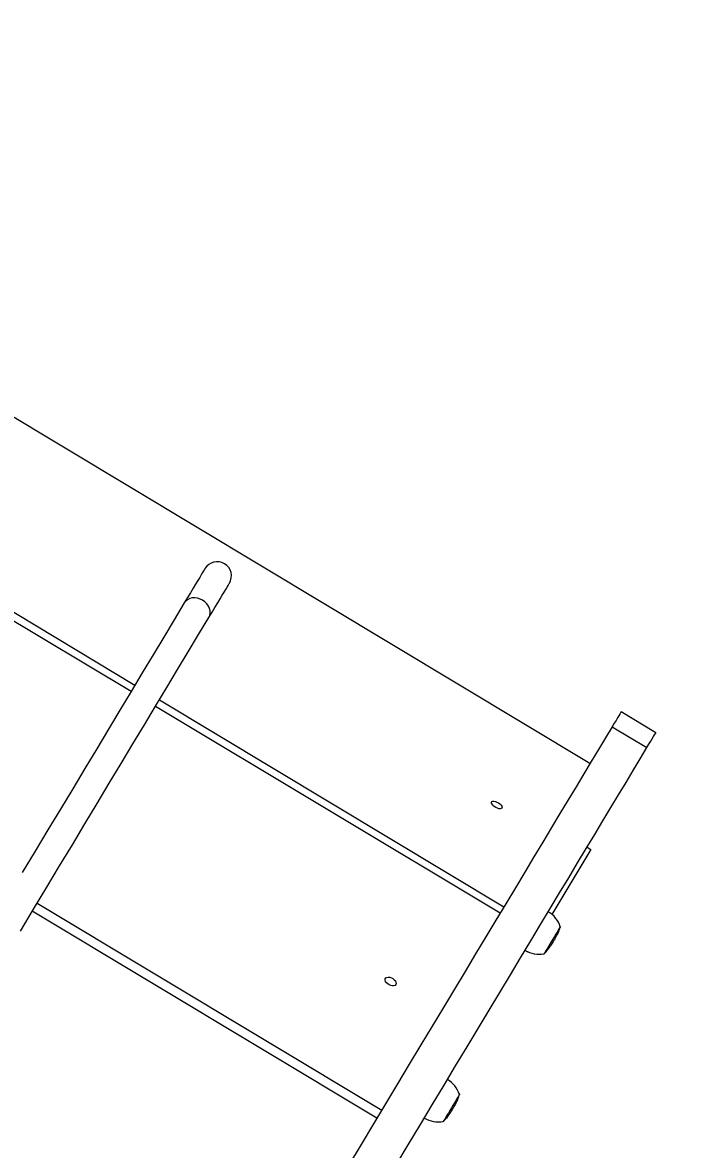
# Model space of a CAD drawing. Header units: millimetres. Extents: x -10374 to 11119, y -8221 to 9433.
# Drawn here: x -2952 to -2510, y 928 to 1678 of the extents above; entities that cross this region are included whole.
import ezdxf

# ---------------------------------------------------------------- set-up
doc = ezdxf.new("R2010")
doc.units = ezdxf.units.MM
for name, color, linetype in [('DIKOM_ОБЪЕКТ', 7, 'Continuous'), ('DIKOM_РАЗМЕР_ЗОНА', 7, 'Continuous'), ('DIKOM_РАЗМЕР_ОБЪЕКТА', 7, 'Continuous')]:
    doc.layers.add(name, color=color, linetype=linetype)
doc.styles.add('style1', font='arial.ttf', dxfattribs={"width": 0.8})
doc.dimstyles.new('1-50', dxfattribs={"dimtxt": 300, "dimasz": 200, "dimexe": 100, "dimexo": 0, "dimgap": 100, "dimtad": 0, "dimdec": 0, "dimtxsty": 'style1', "dimcen": 0, "dimclrd": 7, "dimclre": 7, "dimadec": 1, "dimazin": 2, "dimtfac": 1, "dimtdec": 0, "dimtmove": 1, "dimatfit": 3, "dimfxl": 0, "dimlwd": 25, "dimlwe": 18, "dimarcsym": 0})

# ---------------------------------------------------------------- blocks, each defined once
blk = doc.blocks.new('*D16')
at = {"layer": 'Defpoints', "color": 0, "transparency": 16777216}
for p in [(-9045.1, 5161.67), (3694.49, 5161.67), (1813.16, -6719.94)]:
    blk.add_point(p, dxfattribs=at)
at = {"layer": 'DIKOM_РАЗМЕР_ОБЪЕКТА', "color": 7, "lineweight": 18, "transparency": 16777216}
for p, q in [((3694.49, 5161.67), (-9145.1, 5161.67)), ((1813.16, -6719.94), (-9145.1, -6719.94))]:
    blk.add_line(p, q, dxfattribs=at)
at = {"layer": 'DIKOM_РАЗМЕР_ОБЪЕКТА', "color": 7, "lineweight": 25, "transparency": 16777216}
for p, q in [((-9045.1, 4961.67), (-9045.1, -0.45)), ((-9045.1, -6519.94), (-9045.1, -1080.23))]:
    blk.add_line(p, q, dxfattribs=at)
at = {"layer": 'DIKOM_РАЗМЕР_ОБЪЕКТА', "color": 7, "transparency": 16777216}
for points in [[(-9078.43, 4961.67), (-9011.76, 4961.67), (-9045.1, 5161.67)], [(-9078.43, -6519.94), (-9011.76, -6519.94), (-9045.1, -6719.94)]]:
    blk.add_solid(points, dxfattribs=at)
at = {"layer": 'DIKOM_РАЗМЕР_ОБЪЕКТА', "color": 0, "transparency": 16777216, "insert": (-9045.1, -540.34), "char_height": 300, "attachment_point": 5, "rotation": 90, "style": 'style1'}
blk.add_mtext('11900', dxfattribs=at)
blk = doc.blocks.new('*D15')
at = {"layer": 'Defpoints', "color": 0, "transparency": 16777216}
for p in [(-5227.87, 8308.78), (9119.43, -1150.4), (-5227.87, -1991.82)]:
    blk.add_point(p, dxfattribs=at)
at = {"layer": 'DIKOM_РАЗМЕР_ОБЪЕКТА', "color": 7, "lineweight": 18, "transparency": 16777216}
for p, q in [((-5227.87, -1991.82), (-5227.87, 8408.78)), ((9119.43, -1150.4), (9119.43, 8408.78))]:
    blk.add_line(p, q, dxfattribs=at)
at = {"layer": 'DIKOM_РАЗМЕР_ОБЪЕКТА', "color": 7, "lineweight": 25, "transparency": 16777216}
for p, q in [((-5027.87, 8308.78), (187.44, 8308.78)), ((8919.43, 8308.78), (1267.22, 8308.78))]:
    blk.add_line(p, q, dxfattribs=at)
at = {"layer": 'DIKOM_РАЗМЕР_ОБЪЕКТА', "color": 7, "transparency": 16777216}
for points in [[(-5027.87, 8342.11), (-5027.87, 8275.44), (-5227.87, 8308.78)], [(8919.43, 8342.11), (8919.43, 8275.44), (9119.43, 8308.78)]]:
    blk.add_solid(points, dxfattribs=at)
at = {"layer": 'DIKOM_РАЗМЕР_ОБЪЕКТА', "color": 0, "transparency": 16777216, "insert": (727.33, 8308.78), "char_height": 300, "attachment_point": 5, "style": 'style1'}
blk.add_mtext('14350', dxfattribs=at)
blk = doc.blocks.new('*D14')
at = {"layer": 'Defpoints', "color": 0, "transparency": 16777216}
for p in [(-7515.85, 9236.32), (11119.43, -1423.4), (-7515.85, -2401.58)]:
    blk.add_point(p, dxfattribs=at)
at = {"layer": 'DIKOM_РАЗМЕР_ЗОНА', "color": 7, "lineweight": 18, "transparency": 16777216}
for p, q in [((-7515.85, -2401.58), (-7515.85, 9336.32)), ((11119.43, -1423.4), (11119.43, 9336.32))]:
    blk.add_line(p, q, dxfattribs=at)
at = {"layer": 'DIKOM_РАЗМЕР_ЗОНА', "color": 7, "lineweight": 25, "transparency": 16777216}
for p, q in [((-7315.85, 9236.32), (77.56, 9236.32)), ((10919.43, 9236.32), (1157.34, 9236.32))]:
    blk.add_line(p, q, dxfattribs=at)
at = {"layer": 'DIKOM_РАЗМЕР_ЗОНА', "color": 7, "transparency": 16777216}
for points in [[(-7315.85, 9269.65), (-7315.85, 9202.98), (-7515.85, 9236.32)], [(10919.43, 9269.65), (10919.43, 9202.98), (11119.43, 9236.32)]]:
    blk.add_solid(points, dxfattribs=at)
at = {"layer": 'DIKOM_РАЗМЕР_ЗОНА', "color": 0, "transparency": 16777216, "insert": (617.45, 9236.32), "char_height": 300, "attachment_point": 5, "style": 'style1'}
blk.add_mtext('18650', dxfattribs=at)
blk = doc.blocks.new('*D13')
at = {"layer": 'Defpoints', "color": 0, "transparency": 16777216}
for p in [(-10176.97, 7112.81), (3082.33, 7112.81), (2015.48, -8221.4)]:
    blk.add_point(p, dxfattribs=at)
at = {"layer": 'DIKOM_РАЗМЕР_ЗОНА', "color": 7, "lineweight": 18, "transparency": 16777216}
for p, q in [((3082.33, 7112.81), (-10276.97, 7112.81)), ((2015.48, -8221.4), (-10276.97, -8221.4))]:
    blk.add_line(p, q, dxfattribs=at)
at = {"layer": 'DIKOM_РАЗМЕР_ЗОНА', "color": 7, "lineweight": 25, "transparency": 16777216}
for p, q in [((-10176.97, 6912.81), (-10176.97, -14.41)), ((-10176.97, -8021.4), (-10176.97, -1094.19))]:
    blk.add_line(p, q, dxfattribs=at)
at = {"layer": 'DIKOM_РАЗМЕР_ЗОНА', "color": 7, "transparency": 16777216}
for points in [[(-10210.3, 6912.81), (-10143.64, 6912.81), (-10176.97, 7112.81)], [(-10210.3, -8021.4), (-10143.64, -8021.4), (-10176.97, -8221.4)]]:
    blk.add_solid(points, dxfattribs=at)
at = {"layer": 'DIKOM_РАЗМЕР_ЗОНА', "color": 0, "transparency": 16777216, "insert": (-10176.97, -554.3), "char_height": 300, "attachment_point": 5, "rotation": 90, "style": 'style1'}
blk.add_mtext('15300', dxfattribs=at)

msp = doc.modelspace()

# ---------------------------------------------------------------- linework, layer by layer
at = {"layer": 'DIKOM_ОБЪЕКТ', "color": 7, "linetype": 'Continuous', "lineweight": 15}
for p, q in [((-2574.72, 1185.02), (-3128.45, 1517.74)), ((-2880.18, 1232.92), (-3188.33, 1418.08)), ((-3185.69, 1422.47), (-2877.54, 1237.31)), ((-2634.6, 1085.36), (-2863.89, 1223.14)), ((-2861.25, 1227.52), (-2631.96, 1089.75)), ((-2530.89, 1205.54), (-2554.03, 1219.44)), ((-2559.98, 1209.56), (-2536.83, 1195.65)), ((-2574.05, 1127.89), (-2600.01, 1084.68)), ((-2576.62, 1129.43), (-2574.05, 1127.89)), ((-2942.57, 1092.18), (-2713.28, 954.41)), ((-2716.57, 948.94), (-2945.86, 1086.71)), ((-2595.66, 1073.14), (-2595.64, 1073.18)), ((-2595.65, 1073.19), (-2595.64, 1073.18)), ((-2595.51, 1073.5), (-2595.52, 1073.49)), ((-2595.46, 1073.64), (-2595.49, 1073.56)), ((-2599.44, 1066.1), (-2599.5, 1066.01)), ((-2599.45, 1066.09), (-2599.42, 1066.14)), ((-2599, 1066.85), (-2599.05, 1066.75)), ((-2599, 1066.85), (-2598.94, 1066.95)), ((-2598.74, 1067.27), (-2598.66, 1067.41)), ((-2598.23, 1068.12), (-2598.23, 1068.12)), ((-2597.58, 1069.26), (-2597.63, 1069.16)), ((-2597.24, 1069.88), (-2597.19, 1069.98)), ((-2596.98, 1070.38), (-2597.02, 1070.28)), ((-2615.25, 1059.32), (-2615.97, 1059.75)), ((-2615.19, 1059.42), (-2615.25, 1059.32)), ((-2602.99, 1060.97), (-2602.44, 1061.72)), ((-2602.46, 1061.64), (-2602.75, 1061.27)), ((-2602.08, 1062.15), (-2602.24, 1061.93)), ((-2602.16, 1062.09), (-2601.84, 1062.48)), ((-2662.75, 961.5), (-2662.75, 961.5)), ((-2666.03, 955.28), (-2666.08, 955.2)), ((-2665.77, 955.72), (-2665.69, 955.84)), ((-2664.63, 957.67), (-2664.73, 957.49)), ((-2664.33, 958.22), (-2664.25, 958.38)), ((-2664.04, 958.78), (-2664.12, 958.63)), ((-2670.32, 948.99), (-2670.31, 948.99)), ((-2670.31, 948.99), (-2669.42, 950.25)), ((-2669.5, 950.07), (-2670.28, 949.04)), ((-2669.13, 950.54), (-2669.28, 950.36)), ((-2669.14, 950.61), (-2668.89, 950.86)), ((-2667.87, 952.31), (-2667.88, 952.29))]:
    msp.add_line(p, q, dxfattribs=at)
at = {"layer": 'DIKOM_ОБЪЕКТ', "color": 7, "linetype": 'Continuous', "lineweight": 15, "flags": 128}
for points in [[(-2830.96, 1314.83), (-2831.06, 1314.67), (-2831.35, 1314.18), (-2831.84, 1313.36), (-2832.53, 1312.22), (-2833.4, 1310.76), (-2834.47, 1308.98), (-2835.73, 1306.89), (-2837.17, 1304.5), (-2838.79, 1301.8), (-2840.59, 1298.81), (-2842.56, 1295.53), (-2844.69, 1291.97)], [(-2828.41, 1282.18), (-2826.27, 1285.74), (-2824.3, 1289.02), (-2822.5, 1292.01), (-2820.88, 1294.71), (-2819.44, 1297.11), (-2818.19, 1299.2), (-2817.12, 1300.97), (-2816.24, 1302.44), (-2815.56, 1303.58), (-2815.07, 1304.39), (-2814.77, 1304.88), (-2814.67, 1305.05)], [(-2844.69, 1291.97), (-2851.47, 1280.7), (-2858.39, 1269.17), (-2865.47, 1257.4), (-2872.69, 1245.39), (-2880.05, 1233.13), (-2887.56, 1220.63), (-2895.21, 1207.9), (-2903, 1194.94), (-2910.92, 1181.75), (-2918.99, 1168.33), (-2927.18, 1154.69), (-2935.51, 1140.83), (-2943.97, 1126.76), (-2952.55, 1112.47)], [(-2832.53, 1293.77), (-2834.19, 1294.6), (-2835.95, 1295.14), (-2837.73, 1295.36), (-2839.47, 1295.27), (-2841.09, 1294.87), (-2842.54, 1294.16), (-2843.75, 1293.18), (-2844.69, 1291.97)], [(-2828.41, 1282.18), (-2827.78, 1283.59), (-2827.49, 1285.12), (-2827.55, 1286.73), (-2827.95, 1288.35), (-2828.68, 1289.93), (-2829.72, 1291.39), (-2831.02, 1292.69), (-2832.53, 1293.77)], [(-2953.81, 1073.49), (-2944.97, 1088.19), (-2936.26, 1102.68), (-2927.68, 1116.97), (-2919.22, 1131.05), (-2910.89, 1144.9), (-2902.7, 1158.54), (-2894.64, 1171.96), (-2886.71, 1185.15), (-2878.92, 1198.12), (-2871.27, 1210.85), (-2863.77, 1223.34), (-2856.4, 1235.6), (-2849.18, 1247.62), (-2842.11, 1259.39), (-2835.18, 1270.91), (-2828.41, 1282.18)], [(-2554.03, 1219.44), (-2554.03, 1219.44), (-2554.13, 1219.28), (-2554.42, 1218.8), (-2554.89, 1218.02), (-2555.55, 1216.93), (-2556.38, 1215.53), (-2557.4, 1213.83), (-2558.6, 1211.84), (-2559.98, 1209.56)], [(-2559.98, 1209.56), (-2564.43, 1202.13), (-2569.06, 1194.43), (-2573.86, 1186.45), (-2578.82, 1178.19), (-2583.95, 1169.65), (-2589.24, 1160.85), (-2594.7, 1151.77), (-2600.31, 1142.42), (-2606.09, 1132.81), (-2612.02, 1122.93), (-2618.11, 1112.8), (-2624.36, 1102.4), (-2630.76, 1091.75), (-2637.31, 1080.85), (-2644.01, 1069.7), (-2650.86, 1058.3), (-2657.85, 1046.66), (-2664.99, 1034.78), (-2672.28, 1022.66), (-2679.7, 1010.3), (-2687.26, 997.72), (-2694.96, 984.9), (-2702.79, 971.86), (-2710.76, 958.61), (-2718.86, 945.13), (-2727.08, 931.44), (-2735.43, 917.54)], [(-2536.83, 1195.65), (-2535.46, 1197.93), (-2534.26, 1199.93), (-2533.24, 1201.62), (-2532.4, 1203.02), (-2531.75, 1204.11), (-2531.28, 1204.9), (-2530.99, 1205.37), (-2530.89, 1205.54), (-2530.89, 1205.54)], [(-2703.94, 917.53), (-2695.71, 931.22), (-2687.62, 944.7), (-2679.65, 957.96), (-2671.82, 971), (-2664.12, 983.81), (-2656.56, 996.39), (-2649.13, 1008.75), (-2641.85, 1020.87), (-2634.71, 1032.75), (-2627.71, 1044.39), (-2620.87, 1055.79), (-2614.16, 1066.94), (-2607.61, 1077.85), (-2601.21, 1088.5), (-2594.97, 1098.89), (-2588.88, 1109.03), (-2582.95, 1118.9), (-2577.17, 1128.52), (-2571.55, 1137.86), (-2566.1, 1146.94), (-2560.81, 1155.75), (-2555.68, 1164.28), (-2550.71, 1172.54), (-2545.92, 1180.52), (-2541.29, 1188.23), (-2536.83, 1195.65)], [(-2633.34, 1155.41), (-2633.76, 1155.06), (-2634.45, 1154.91), (-2635.35, 1155), (-2636.37, 1155.3), (-2637.42, 1155.8), (-2638.42, 1156.45), (-2639.28, 1157.18), (-2639.9, 1157.95), (-2640.25, 1158.67), (-2640.29, 1159.28), (-2640.02, 1159.74), (-2639.46, 1159.99), (-2638.66, 1160.02), (-2637.69, 1159.82), (-2636.64, 1159.42), (-2635.6, 1158.84), (-2634.66, 1158.14), (-2633.91, 1157.38), (-2633.42, 1156.63), (-2633.22, 1155.95), (-2633.34, 1155.41)], [(-2594.32, 1076.67), (-2594.32, 1076.67), (-2594.43, 1076.49), (-2594.72, 1076.01), (-2595.19, 1075.23), (-2595.82, 1074.18), (-2596.58, 1072.91), (-2597.46, 1071.44), (-2598.42, 1069.84), (-2599.44, 1068.16)], [(-2599.44, 1068.16), (-2600.46, 1066.45), (-2601.47, 1064.78), (-2602.42, 1063.19), (-2603.29, 1061.75), (-2604.04, 1060.5), (-2604.65, 1059.49), (-2605.09, 1058.74), (-2605.36, 1058.29), (-2605.45, 1058.16)], [(-2703.94, 1037.91), (-2704.46, 1037.39), (-2705.25, 1037.09), (-2706.22, 1037.05), (-2707.29, 1037.27), (-2708.37, 1037.73), (-2709.36, 1038.39), (-2710.17, 1039.19), (-2710.74, 1040.06), (-2711, 1040.92), (-2710.95, 1041.7), (-2710.57, 1042.32), (-2709.91, 1042.74), (-2709.03, 1042.91), (-2707.99, 1042.82), (-2706.9, 1042.47), (-2705.86, 1041.91), (-2704.95, 1041.17), (-2704.25, 1040.33), (-2703.83, 1039.45), (-2703.72, 1038.62), (-2703.94, 1037.91)], [(-2661.44, 964.97), (-2661.46, 964.93), (-2661.64, 964.63), (-2662.01, 964.02), (-2662.54, 963.13), (-2663.23, 961.99), (-2664.04, 960.63), (-2664.96, 959.11), (-2665.95, 957.47)], [(-2665.95, 957.47), (-2666.97, 955.77), (-2667.99, 954.06), (-2668.98, 952.42), (-2669.9, 950.88), (-2670.72, 949.51), (-2671.42, 948.36), (-2671.97, 947.45), (-2672.34, 946.82), (-2672.54, 946.5), (-2672.57, 946.45)], [(-2666.47, 954.55), (-2666.42, 954.64), (-2666.37, 954.73), (-2666.31, 954.82), (-2666.26, 954.91), (-2666.2, 955), (-2666.14, 955.09), (-2666.09, 955.19), (-2666.03, 955.28)], [(-2665.69, 955.86), (-2665.61, 955.98), (-2665.54, 956.09), (-2665.48, 956.19), (-2665.43, 956.28), (-2665.39, 956.34), (-2665.36, 956.39), (-2665.35, 956.42), (-2665.34, 956.43)]]:
    msp.add_lwpolyline(points, dxfattribs=at)
at = {"layer": 'DIKOM_ОБЪЕКТ', "color": 7, "linetype": 'Continuous', "lineweight": 15}
for centre, radius, start, end in [((-2822.82, 1309.94), 9.5, 329, 149), ((-2612.2, 1070.53), 18.68, 18.37884, 58.50907), ((-2634.08, 1089.68), 41.84, 334.03315, 336.70001), ((-2634.08, 1089.68), 41.84, 337.33127, 341.87962), ((-2635.6, 1087.15), 41.84, 326.38329, 329), ((-2732, 1145.41), 154.47, 328.89536, 329.00921), ((-2438.49, 969.99), 187.47, 148.89085, 149.14167), ((-2358.63, 923.62), 279.8, 148.90255, 149.07578), ((-2634.08, 1089.68), 41.84, 329, 329.98883), ((-2634.08, 1089.68), 41.84, 330.61341, 331.73855), ((-2634.08, 1089.68), 41.84, 332.36449, 333.43275), ((-2608.41, 1076.83), 18.68, 239.49093, 279.62116), ((-2635.6, 1087.15), 41.84, 316.12038, 320.25293), ((-2635.6, 1087.15), 41.84, 320.88531, 321.23814), ((-2635.6, 1087.15), 41.84, 321.76306, 323.28021), ((-2635.6, 1087.15), 41.84, 323.84443, 324.28386), ((-2635.6, 1087.15), 41.84, 324.91063, 325.75521), ((-2679.32, 958.82), 18.68, 18.37884, 58.50907), ((-2701.2, 977.98), 41.84, 334.79908, 335.27208), ((-2701.2, 977.98), 41.84, 337.48934, 341.87962), ((-2702.72, 975.45), 41.84, 326.39256, 329), ((-2769.7, 1015.8), 120.03, 328.95855, 329.15865), ((-2594.56, 911.16), 83.99, 148.88956, 149.11063), ((-2701.2, 977.98), 41.84, 329, 330.03455), ((-2701.2, 977.98), 41.84, 330.66872, 331.81106), ((-2701.2, 977.98), 41.84, 332.44658, 333.76616), ((-2675.53, 965.12), 18.68, 239.49093, 279.62116), ((-2702.72, 975.45), 41.84, 316.12038, 319.70749), ((-2702.72, 975.45), 41.84, 319.70749, 320.08798), ((-2702.72, 975.45), 41.84, 321.23806, 323.44052), ((-2702.72, 975.45), 41.84, 323.99007, 324.18153), ((-2702.72, 975.45), 41.84, 324.81715, 325.77049)]:
    msp.add_arc(centre, radius, start, end, dxfattribs=at)
for points, knots in [([(-2595.96, 1072.47), (-2595.88, 1072.66), (-2595.7, 1073.05), (-2595.54, 1073.44), (-2595.46, 1073.64)], [0, 0, 0, 0, 0.489408, 1, 1, 1, 1]), ([(-2595.64, 1073.18), (-2595.69, 1073.06), (-2595.79, 1072.83), (-2595.9, 1072.59), (-2595.95, 1072.48)], [0, 0, 0, 0, 0.510121, 1, 1, 1, 1]), ([(-2599.5, 1066.01), (-2599.53, 1065.96), (-2599.59, 1065.86), (-2599.75, 1065.6), (-2599.91, 1065.34), (-2600.02, 1065.17), (-2600.05, 1065.11)], [0, 0, 0, 0, 0.289677, 0.580105, 0.845952, 1, 1, 1, 1]), ([(-2600.04, 1065.14), (-2599.92, 1065.33), (-2599.71, 1065.67), (-2599.5, 1066.01), (-2599.43, 1066.12), (-2599.41, 1066.16)], [0, 0, 0, 0, 0.490173, 0.850977, 1, 1, 1, 1]), ([(-2599.05, 1066.75), (-2599.01, 1066.83), (-2598.95, 1066.91), (-2598.85, 1067.09), (-2598.79, 1067.19), (-2598.74, 1067.27)], [0, 0, 0, 0, 0.443933, 0.499837, 1, 1, 1, 1]), ([(-2597.85, 1068.78), (-2597.84, 1068.79), (-2597.82, 1068.82), (-2597.81, 1068.85), (-2597.8, 1068.87)], [0, 0, 0, 0, 0.502089, 1, 1, 1, 1]), ([(-2597.8, 1068.87), (-2597.77, 1068.93), (-2597.69, 1069.07), (-2597.62, 1069.2), (-2597.58, 1069.26)], [0, 0, 0, 0, 0.515866, 1, 1, 1, 1]), ([(-2597.19, 1069.98), (-2597.15, 1070.05), (-2597.08, 1070.18), (-2597.01, 1070.32), (-2596.98, 1070.38)], [0, 0, 0, 0, 0.524454, 1, 1, 1, 1]), ([(-2596.66, 1070.97), (-2596.65, 1071), (-2596.63, 1071.04), (-2596.52, 1071.26), (-2596.38, 1071.56), (-2596.19, 1071.97), (-2596.05, 1072.29), (-2595.96, 1072.47)], [0, 0, 0, 0, 0.178336, 0.374947, 0.536308, 0.734364, 1, 1, 1, 1]), ([(-2595.95, 1072.48), (-2596.02, 1072.33), (-2596.12, 1072.1), (-2596.27, 1071.79), (-2596.38, 1071.55), (-2596.48, 1071.35), (-2596.5, 1071.3), (-2596.52, 1071.27)], [0, 0, 0, 0, 0.234345, 0.380733, 0.527275, 0.717631, 1, 1, 1, 1]), ([(-2603.44, 1060.41), (-2603.43, 1060.42), (-2603.38, 1060.46), (-2603.37, 1060.53), (-2603.36, 1060.57)], [0, 0, 0, 0, 0.227384, 1, 1, 1, 1]), ([(-2603.36, 1060.57), (-2603.3, 1060.64), (-2603.21, 1060.76), (-2603.11, 1060.88), (-2603.07, 1060.93)], [0, 0, 0, 0, 0.562607, 1, 1, 1, 1]), ([(-2603.07, 1060.93), (-2603.08, 1060.89), (-2603.09, 1060.83), (-2603.13, 1060.78), (-2603.14, 1060.77)], [0, 0, 0, 0, 0.657529, 1, 1, 1, 1]), ([(-2602.33, 1061.84), (-2602.35, 1061.8), (-2602.38, 1061.76), (-2602.42, 1061.69), (-2602.45, 1061.66), (-2602.46, 1061.64)], [0, 0, 0, 0, 0.499852, 0.750045, 1, 1, 1, 1]), ([(-2602.44, 1061.72), (-2602.39, 1061.78), (-2602.3, 1061.9), (-2602.2, 1062.02), (-2602.16, 1062.09)], [0, 0, 0, 0, 0.501056, 1, 1, 1, 1]), ([(-2602.32, 1061.84), (-2602.32, 1061.84), (-2602.32, 1061.84), (-2602.32, 1061.84), (-2602.33, 1061.84)], [0, 0, 0, 0, 0.510023, 1, 1, 1, 1]), ([(-2602.24, 1061.93), (-2602.25, 1061.91), (-2602.27, 1061.89), (-2602.3, 1061.86), (-2602.31, 1061.85), (-2602.32, 1061.84)], [0, 0, 0, 0, 0.499836, 0.749736, 1, 1, 1, 1]), ([(-2601.64, 1062.73), (-2601.63, 1062.74), (-2601.59, 1062.79), (-2601.58, 1062.84), (-2601.57, 1062.88)], [0, 0, 0, 0, 0.266611, 1, 1, 1, 1]), ([(-2601.57, 1062.88), (-2601.53, 1062.94), (-2601.44, 1063.06), (-2601.35, 1063.19), (-2601.3, 1063.25)], [0, 0, 0, 0, 0.477938, 1, 1, 1, 1]), ([(-2601.3, 1063.25), (-2601.32, 1063.21), (-2601.35, 1063.11), (-2601.42, 1063.05), (-2601.46, 1063.01)], [0, 0, 0, 0, 0.500075, 1, 1, 1, 1]), ([(-2601.02, 1063.61), (-2601, 1063.65), (-2600.96, 1063.71), (-2600.73, 1064.06), (-2600.48, 1064.45), (-2600.24, 1064.83), (-2600.09, 1065.06), (-2600.04, 1065.14)], [0, 0, 0, 0, 0.303263, 0.504151, 0.705031, 0.897997, 1, 1, 1, 1]), ([(-2600.05, 1065.11), (-2600.15, 1064.96), (-2600.31, 1064.7), (-2600.52, 1064.38), (-2600.67, 1064.15), (-2600.74, 1064.02), (-2600.76, 1063.99), (-2600.77, 1063.98)], [0, 0, 0, 0, 0.256009, 0.437058, 0.617769, 0.843485, 1, 1, 1, 1]), ([(-2663.67, 959.48), (-2663.65, 959.53), (-2663.6, 959.64), (-2663.46, 959.92), (-2663.26, 960.34), (-2663.12, 960.66), (-2663.04, 960.84)], [0, 0, 0, 0, 0.149202, 0.368966, 0.638423, 1, 1, 1, 1]), ([(-2663.05, 960.81), (-2663.12, 960.66), (-2663.22, 960.43), (-2663.37, 960.12), (-2663.47, 959.9), (-2663.51, 959.82), (-2663.53, 959.78)], [0, 0, 0, 0, 0.377958, 0.613909, 0.850386, 1, 1, 1, 1]), ([(-2662.75, 961.5), (-2662.8, 961.38), (-2662.9, 961.15), (-2663, 960.92), (-2663.05, 960.81)], [0, 0, 0, 0, 0.509855, 1, 1, 1, 1]), ([(-2663.04, 960.84), (-2662.96, 961.02), (-2662.79, 961.41), (-2662.62, 961.79), (-2662.54, 961.99)], [0, 0, 0, 0, 0.489209, 1, 1, 1, 1]), ([(-2668.12, 951.94), (-2668.08, 952), (-2668.01, 952.11), (-2667.76, 952.51), (-2667.49, 952.92), (-2667.25, 953.31), (-2667.1, 953.54), (-2667.05, 953.62)], [0, 0, 0, 0, 0.303279, 0.50418, 0.705214, 0.898181, 1, 1, 1, 1]), ([(-2667.09, 953.55), (-2667.18, 953.4), (-2667.35, 953.14), (-2667.56, 952.8), (-2667.73, 952.54), (-2667.82, 952.38), (-2667.86, 952.33), (-2667.87, 952.31)], [0, 0, 0, 0, 0.256074, 0.43688, 0.617804, 0.843487, 1, 1, 1, 1]), ([(-2666.58, 954.36), (-2666.6, 954.33), (-2666.64, 954.26), (-2666.79, 954.03), (-2666.95, 953.77), (-2667.05, 953.61), (-2667.09, 953.55)], [0, 0, 0, 0, 0.289572, 0.580079, 0.845989, 1, 1, 1, 1]), ([(-2667.05, 953.62), (-2666.93, 953.81), (-2666.73, 954.14), (-2666.53, 954.45), (-2666.48, 954.54), (-2666.46, 954.57)], [0, 0, 0, 0, 0.490709, 0.851728, 1, 1, 1, 1]), ([(-2666.08, 955.2), (-2666.03, 955.28), (-2665.98, 955.36), (-2665.88, 955.54), (-2665.82, 955.63), (-2665.77, 955.72)], [0, 0, 0, 0, 0.443614, 0.500021, 1, 1, 1, 1]), ([(-2664.96, 957.08), (-2664.94, 957.11), (-2664.9, 957.18), (-2664.87, 957.25), (-2664.85, 957.28)], [0, 0, 0, 0, 0.502078, 1, 1, 1, 1]), ([(-2664.85, 957.28), (-2664.81, 957.35), (-2664.74, 957.48), (-2664.67, 957.61), (-2664.63, 957.67)], [0, 0, 0, 0, 0.515846, 1, 1, 1, 1]), ([(-2664.25, 958.38), (-2664.21, 958.45), (-2664.14, 958.58), (-2664.07, 958.71), (-2664.04, 958.78)], [0, 0, 0, 0, 0.524122, 1, 1, 1, 1]), ([(-2670.63, 948.61), (-2670.58, 948.68), (-2670.45, 948.84), (-2670.37, 949.02), (-2670.33, 949.12)], [0, 0, 0, 0, 0.443167, 1, 1, 1, 1]), ([(-2670.33, 949.12), (-2670.27, 949.19), (-2670.18, 949.3), (-2670.08, 949.42), (-2670.04, 949.47)], [0, 0, 0, 0, 0.562209, 1, 1, 1, 1]), ([(-2670.04, 949.47), (-2670.08, 949.38), (-2670.15, 949.21), (-2670.26, 949.06), (-2670.32, 948.99)], [0, 0, 0, 0, 0.500178, 1, 1, 1, 1]), ([(-2669.33, 950.31), (-2669.36, 950.27), (-2669.4, 950.21), (-2669.45, 950.13), (-2669.48, 950.09), (-2669.5, 950.07)], [0, 0, 0, 0, 0.49997, 0.749625, 1, 1, 1, 1]), ([(-2669.42, 950.25), (-2669.37, 950.31), (-2669.28, 950.43), (-2669.19, 950.55), (-2669.14, 950.61)], [0, 0, 0, 0, 0.501662, 1, 1, 1, 1]), ([(-2669.28, 950.36), (-2669.29, 950.35), (-2669.3, 950.34), (-2669.32, 950.33), (-2669.33, 950.32), (-2669.33, 950.32)], [0, 0, 0, 0, 0.499718, 0.749738, 1, 1, 1, 1]), ([(-2669.33, 950.32), (-2669.33, 950.32), (-2669.33, 950.32), (-2669.33, 950.32), (-2669.33, 950.31)], [0, 0, 0, 0, 0.589404, 1, 1, 1, 1]), ([(-2668.8, 950.97), (-2668.76, 951.02), (-2668.66, 951.16), (-2668.6, 951.31), (-2668.56, 951.39)], [0, 0, 0, 0, 0.423057, 1, 1, 1, 1]), ([(-2668.56, 951.39), (-2668.52, 951.45), (-2668.43, 951.57), (-2668.34, 951.69), (-2668.3, 951.76)], [0, 0, 0, 0, 0.477387, 1, 1, 1, 1]), ([(-2668.3, 951.76), (-2668.34, 951.65), (-2668.41, 951.51), (-2668.51, 951.38), (-2668.53, 951.35)], [0, 0, 0, 0, 0.70266, 1, 1, 1, 1]), ([(-2668.08, 952), (-2668.11, 951.95), (-2668.16, 951.87), (-2668.13, 951.92), (-2668.12, 951.94)], [0, 0, 0, 0, 0.500018, 1, 1, 1, 1])]:
    msp.add_open_spline(points, degree=3, knots=knots, dxfattribs=at)

# ---------------------------------------------------------------- dimensions: what is measured, and where the dimension line sits
at = {"layer": 'DIKOM_РАЗМЕР_ЗОНА'}
for base, p1, p2, angle, text, picture, middle in [((-7515.85, 9236.32), (11119.43, -1423.4), (-7515.85, -2401.58), 180, '18650', '*D14', (617.45, 9236.32)), ((-10176.97, 7112.81), (2015.48, -8221.4), (3082.33, 7112.81), 270, '15300', '*D13', (-10176.97, -554.3))]:
    dim = msp.add_linear_dim(base=base, p1=p1, p2=p2, angle=angle, text=text, dimstyle='1-50', override={"dimscale": 1, "dimtix": 0, "dimtofl": 1, "dimtmove": 1, "dimatfit": 3}, dxfattribs=at)
    dim.commit()
    dim.dimension.update_dxf_attribs({"geometry": picture, "text_midpoint": middle, "dimtype": 160})
at = {"layer": 'DIKOM_РАЗМЕР_ОБЪЕКТА'}
for base, p1, p2, angle, text, picture, middle in [((-5227.87, 8308.78), (9119.43, -1150.4), (-5227.87, -1991.82), 180, '14350', '*D15', (727.33, 8308.78)), ((-9045.1, 5161.67), (1813.16, -6719.94), (3694.49, 5161.67), 270, '11900', '*D16', (-9045.1, -540.34))]:
    dim = msp.add_linear_dim(base=base, p1=p1, p2=p2, angle=angle, text=text, dimstyle='1-50', override={"dimscale": 1, "dimtix": 0, "dimtofl": 1, "dimtmove": 1, "dimatfit": 3}, dxfattribs=at)
    dim.commit()
    dim.dimension.update_dxf_attribs({"geometry": picture, "text_midpoint": middle, "dimtype": 160})

doc.saveas('drawing.dxf')
